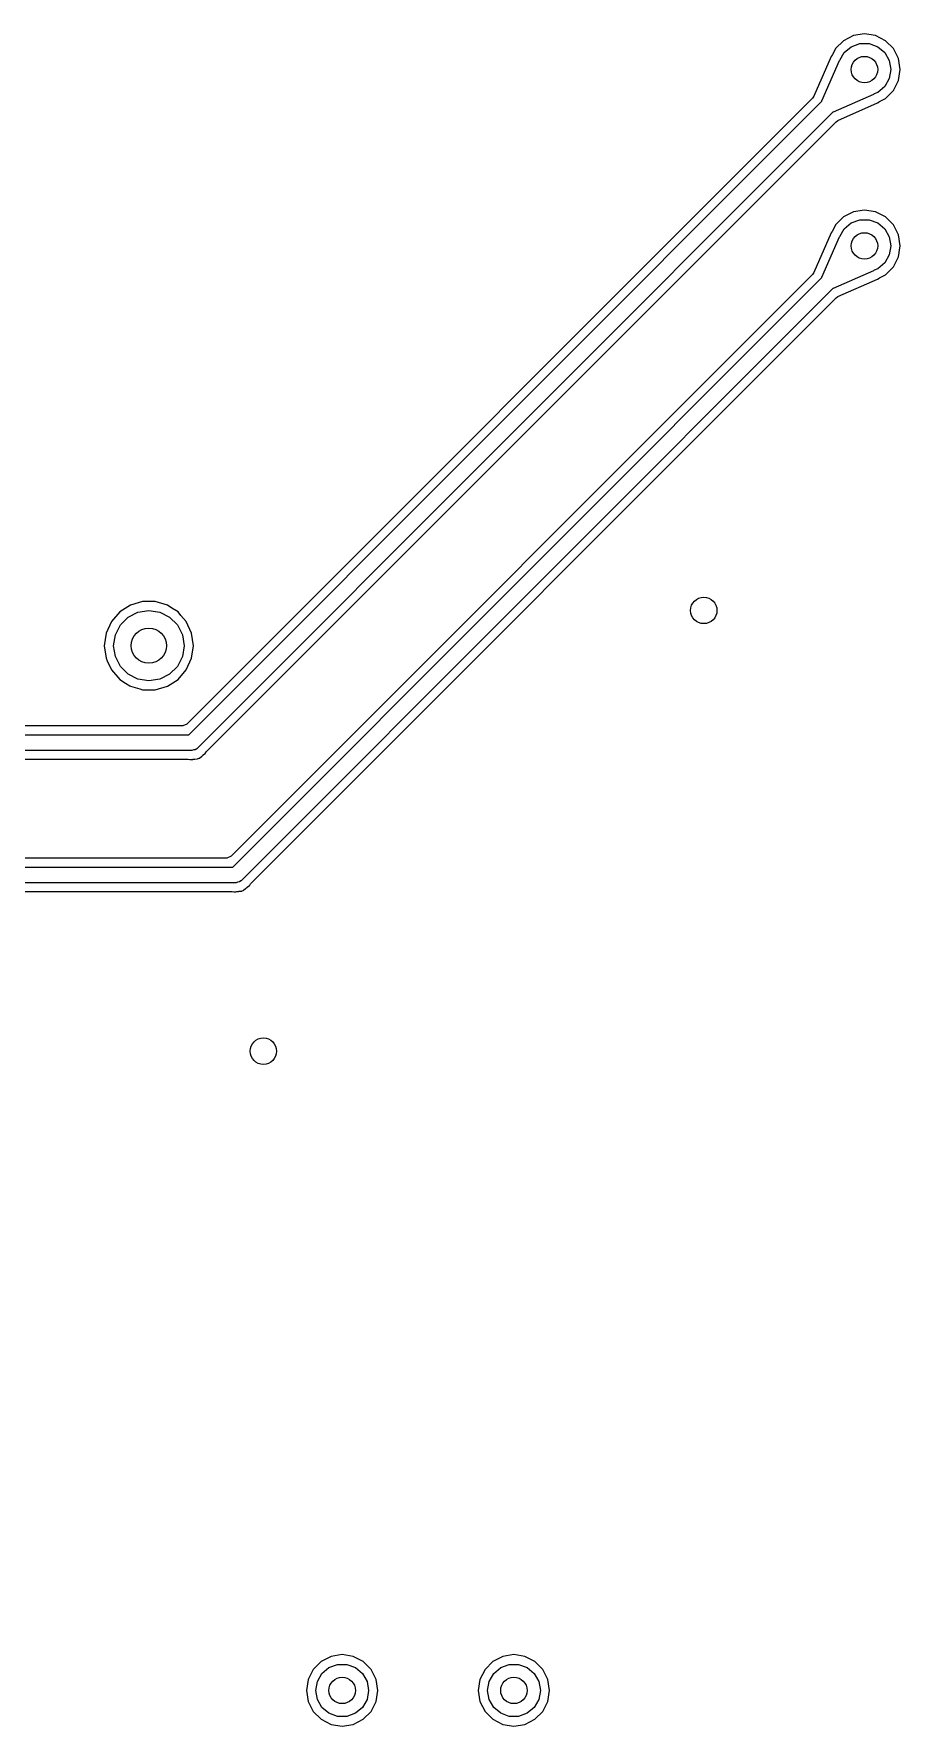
# Model space of a CAD drawing. Extents: x 107 to 211, y -135 to -72.
# Drawn here: x 124.39 to 134.23, y -109.16 to -89.96 of the extents above; entities that cross this region are included whole.
import ezdxf

# ---------------------------------------------------------------- set-up
doc = ezdxf.new("R2010")
doc.units = 0
doc.layers.add('BLACK', color=7, linetype='CONTINUOUS')

msp = doc.modelspace()

# ---------------------------------------------------------------- linework, layer by layer
at = {"layer": 'BLACK', "linetype": 'CONTINUOUS'}
for p, q in [((133.699698, -89.979353), (133.586656, -90.036951)), ((133.825, -89.959508), (133.699698, -89.979353)), ((133.950301, -89.979353), (133.825, -89.959508)), ((133.950302, -89.979353), (133.950301, -89.979353)), ((133.950304, -89.979354), (133.950302, -89.979353)), ((134.063342, -90.03695), (133.950304, -89.979354)), ((133.446703, -90.218062), (133.249322, -90.665737)), ((133.458635, -90.20105), (133.446703, -90.218062)), ((133.461312, -90.196597), (133.458635, -90.20105)), ((133.49695, -90.126657), (133.461312, -90.196597)), ((133.586656, -90.036951), (133.49695, -90.126657)), ((133.54519, -90.258758), (133.595187, -90.172164)), ((133.595187, -90.172164), (133.675, -90.105192)), ((133.675, -90.105192), (133.772906, -90.069558)), ((133.772906, -90.069558), (133.877094, -90.069558)), ((133.877094, -90.069558), (133.975, -90.105192)), ((133.975, -90.105192), (134.054813, -90.172164)), ((134.054813, -90.172164), (134.106908, -90.262394)), ((134.15305, -90.126658), (134.063342, -90.03695)), ((134.210646, -90.239696), (134.15305, -90.126658)), ((133.341106, -90.719073), (133.543236, -90.260627)), ((133.543236, -90.260627), (133.54519, -90.258758)), ((134.106908, -90.262394), (134.125, -90.365)), ((134.125, -90.365), (134.106908, -90.467606)), ((134.230492, -90.365), (134.210646, -90.239696)), ((134.210646, -90.490304), (134.230492, -90.365)), ((134.054813, -90.557836), (133.975, -90.624808)), ((134.106908, -90.467606), (134.054813, -90.557836)), ((134.063342, -90.69305), (134.15305, -90.603342)), ((134.15305, -90.603342), (134.210646, -90.490304)), ((133.233937, -90.688209), (126.133222, -97.788926)), ((126.153176, -97.9111), (133.34022, -90.724055)), ((133.249322, -90.665737), (133.233937, -90.688209)), ((133.340112, -90.723793), (133.341106, -90.719073)), ((133.34022, -90.724055), (133.340112, -90.723793)), ((133.92937, -90.646764), (133.470926, -90.848893)), ((133.524256, -90.940679), (133.971932, -90.743298)), ((133.935446, -90.640569), (133.92937, -90.646764)), ((133.93545, -90.639202), (133.935446, -90.640569)), ((133.975, -90.624808), (133.93545, -90.639202)), ((133.971932, -90.743298), (133.990041, -90.730769)), ((133.990041, -90.730769), (133.994286, -90.728235)), ((133.994286, -90.728235), (134.063342, -90.69305)), ((133.466735, -90.848987), (126.252862, -98.062862)), ((126.355568, -98.102282), (133.501792, -90.956058)), ((133.470926, -90.848893), (133.466735, -90.848987)), ((133.501792, -90.956058), (133.524256, -90.940679)), ((133.49695, -92.126657), (133.461312, -92.196597)), ((133.586656, -92.036951), (133.49695, -92.126657)), ((133.699698, -91.979353), (133.586656, -92.036951)), ((133.595187, -92.172164), (133.675, -92.105192)), ((133.675, -92.105192), (133.772906, -92.069558)), ((133.825, -91.959508), (133.699698, -91.979353)), ((133.772906, -92.069558), (133.877094, -92.069558)), ((133.950301, -91.979353), (133.825, -91.959508)), ((133.877094, -92.069558), (133.975, -92.105192)), ((133.950302, -91.979353), (133.950301, -91.979353)), ((133.950304, -91.979354), (133.950302, -91.979353)), ((134.063342, -92.03695), (133.950304, -91.979354)), ((133.975, -92.105192), (134.054813, -92.172164)), ((134.15305, -92.126658), (134.063342, -92.03695)), ((134.210646, -92.239696), (134.15305, -92.126658)), ((133.446703, -92.218062), (133.249322, -92.665737)), ((133.341106, -92.719073), (133.543236, -92.260627)), ((133.458635, -92.20105), (133.446703, -92.218062)), ((133.461312, -92.196597), (133.458635, -92.20105)), ((133.543236, -92.260627), (133.54519, -92.258758)), ((133.54519, -92.258758), (133.595187, -92.172164)), ((134.054813, -92.172164), (134.106908, -92.262394)), ((134.106908, -92.262394), (134.125, -92.365)), ((134.230492, -92.365), (134.210646, -92.239696)), ((134.106908, -92.467606), (134.054813, -92.557836)), ((134.125, -92.365), (134.106908, -92.467606)), ((134.15305, -92.603342), (134.210646, -92.490304)), ((134.210646, -92.490304), (134.230492, -92.365)), ((133.233937, -92.688209), (126.633222, -99.288926)), ((126.653176, -99.4111), (133.34022, -92.724055)), ((133.249322, -92.665737), (133.233937, -92.688209)), ((133.340112, -92.723793), (133.341106, -92.719073)), ((133.34022, -92.724055), (133.340112, -92.723793)), ((133.92937, -92.646764), (133.470926, -92.848893)), ((133.935446, -92.640569), (133.92937, -92.646764)), ((133.93545, -92.639202), (133.935446, -92.640569)), ((133.975, -92.624808), (133.93545, -92.639202)), ((134.054813, -92.557836), (133.975, -92.624808)), ((133.994286, -92.728235), (134.063342, -92.69305)), ((134.063342, -92.69305), (134.15305, -92.603342)), ((133.466736, -92.848987), (126.752862, -99.562862)), ((133.470926, -92.848893), (133.466736, -92.848987)), ((133.524256, -92.940679), (133.971932, -92.743298)), ((133.971932, -92.743298), (133.990041, -92.730769)), ((133.990041, -92.730769), (133.994286, -92.728235)), ((126.855568, -99.602282), (133.501792, -92.956058)), ((133.501792, -92.956058), (133.524256, -92.940679)), ((125.368868, -96.51786), (125.274623, -96.626626)), ((125.368875, -96.517855), (125.368868, -96.51786)), ((125.489945, -96.440047), (125.368875, -96.517855)), ((125.464886, -96.576393), (125.576393, -96.519577)), ((125.489949, -96.440046), (125.489945, -96.440047)), ((125.628036, -96.3995), (125.489949, -96.440046)), ((125.576393, -96.519577), (125.7, -96.5)), ((125.628039, -96.3995), (125.628036, -96.3995)), ((125.771961, -96.3995), (125.628039, -96.3995)), ((125.7, -96.5), (125.823607, -96.519577)), ((125.771964, -96.3995), (125.771961, -96.3995)), ((125.91005, -96.440046), (125.771964, -96.3995)), ((125.823607, -96.519577), (125.935114, -96.576393)), ((125.910054, -96.440047), (125.91005, -96.440046)), ((125.962854, -96.47398), (125.910054, -96.440047)), ((126.031128, -96.517857), (125.962854, -96.47398)), ((126.031129, -96.517859), (126.031128, -96.517857)), ((126.031131, -96.51786), (126.031129, -96.517859)), ((126.064466, -96.556331), (126.031131, -96.51786)), ((126.125377, -96.626627), (126.064466, -96.556331)), ((125.274623, -96.626626), (125.214834, -96.757545)), ((125.319577, -96.776393), (125.376393, -96.664886)), ((125.376393, -96.664886), (125.464886, -96.576393)), ((125.935114, -96.576393), (126.023607, -96.664886)), ((126.023607, -96.664886), (126.080423, -96.776393)), ((126.185165, -96.757543), (126.125377, -96.626627)), ((125.214834, -96.757545), (125.194353, -96.9)), ((125.194353, -96.9), (125.214834, -97.042454)), ((125.3, -96.9), (125.319577, -96.776393)), ((125.319577, -97.023607), (125.3, -96.9)), ((126.080423, -96.776393), (126.1, -96.9)), ((126.1, -96.9), (126.080423, -97.023607)), ((126.205647, -96.9), (126.185165, -96.757543)), ((126.185165, -97.042457), (126.205647, -96.9)), ((125.214834, -97.042454), (125.214834, -97.042455)), ((125.214834, -97.042455), (125.214835, -97.042457)), ((125.214835, -97.042457), (125.228172, -97.07166)), ((125.228172, -97.07166), (125.274623, -97.173373)), ((125.376393, -97.135114), (125.319577, -97.023607)), ((125.464886, -97.223607), (125.376393, -97.135114)), ((126.023607, -97.135114), (125.935114, -97.223607)), ((126.080423, -97.023607), (126.023607, -97.135114)), ((126.125377, -97.173373), (126.185165, -97.042457)), ((125.274623, -97.173373), (125.368868, -97.282139)), ((125.368868, -97.282139), (125.368869, -97.28214)), ((125.368869, -97.28214), (125.368872, -97.282143)), ((125.368872, -97.282143), (125.435713, -97.325099)), ((125.435713, -97.325099), (125.484816, -97.356656)), ((125.576393, -97.280423), (125.464886, -97.223607)), ((125.7, -97.3), (125.576393, -97.280423)), ((125.823607, -97.280423), (125.7, -97.3)), ((125.935114, -97.223607), (125.823607, -97.280423)), ((125.910053, -97.359953), (126.031128, -97.282143)), ((126.031128, -97.282143), (126.125377, -97.173373)), ((125.484816, -97.356656), (125.489947, -97.359953)), ((125.489947, -97.359953), (125.596403, -97.391211)), ((125.596403, -97.391211), (125.628035, -97.400499)), ((125.628035, -97.400499), (125.628037, -97.4005)), ((125.628037, -97.4005), (125.628039, -97.4005)), ((125.628039, -97.4005), (125.771963, -97.4005)), ((125.771963, -97.4005), (125.771964, -97.400499)), ((125.771964, -97.400499), (125.910053, -97.359953)), ((126.080896, -97.8106), (120.899104, -97.8106)), ((126.087346, -97.810318), (126.080896, -97.8106)), ((126.133222, -97.788926), (126.087346, -97.810318)), ((126.19, -98.0889), (120.79, -98.0889)), ((120.826824, -97.9111), (126.153176, -97.9111)), ((126.208235, -98.082262), (126.19, -98.0889)), ((126.227571, -98.080571), (126.208235, -98.082262)), ((126.24347, -98.069438), (126.227571, -98.080571)), ((126.247144, -98.068101), (126.24347, -98.069438)), ((126.248341, -98.066027), (126.247144, -98.068101)), ((126.252862, -98.062862), (126.248341, -98.066027)), ((120.834752, -98.1894), (126.145248, -98.1894)), ((126.145248, -98.1894), (126.163716, -98.192537)), ((126.163716, -98.192537), (126.168244, -98.193047)), ((126.168244, -98.193047), (126.168249, -98.193049)), ((126.168249, -98.193049), (126.18834, -98.190785)), ((126.18834, -98.190785), (126.198572, -98.189633)), ((126.198572, -98.189633), (126.202717, -98.1894)), ((126.202717, -98.1894), (126.211341, -98.1894)), ((126.211341, -98.1894), (126.219749, -98.18748)), ((126.219749, -98.18748), (126.223839, -98.186785)), ((126.223839, -98.186785), (126.254164, -98.183369)), ((126.254164, -98.183369), (126.254166, -98.183368)), ((126.254166, -98.183368), (126.25847, -98.181862)), ((126.25847, -98.181862), (126.27017, -98.177015)), ((126.27017, -98.177015), (126.274288, -98.175032)), ((126.274288, -98.175032), (126.274291, -98.175032)), ((126.274291, -98.175032), (126.298156, -98.155998)), ((126.298156, -98.155998), (126.301527, -98.153607)), ((126.301527, -98.153607), (126.308836, -98.149016)), ((126.308836, -98.149016), (126.314948, -98.142902)), ((126.314948, -98.142902), (126.318014, -98.140162)), ((126.318014, -98.140162), (126.341887, -98.121126)), ((126.341887, -98.121126), (126.341888, -98.121122)), ((126.341888, -98.121122), (126.344732, -98.117557)), ((126.344732, -98.117557), (126.355568, -98.102282)), ((119.786824, -99.4111), (126.653176, -99.4111)), ((126.580896, -99.3106), (119.859105, -99.3106)), ((126.587346, -99.310318), (126.580896, -99.3106)), ((126.633222, -99.288926), (126.587346, -99.310318)), ((126.69, -99.5889), (119.75, -99.5889)), ((126.708235, -99.582262), (126.69, -99.5889)), ((126.727571, -99.580571), (126.708235, -99.582262)), ((126.74347, -99.569438), (126.727571, -99.580571)), ((126.747144, -99.568101), (126.74347, -99.569438)), ((126.748341, -99.566027), (126.747144, -99.568101)), ((126.752862, -99.562862), (126.748341, -99.566027)), ((126.818014, -99.640162), (126.841887, -99.621126)), ((126.841887, -99.621126), (126.841888, -99.621122)), ((126.841888, -99.621122), (126.844732, -99.617557)), ((126.844732, -99.617557), (126.855568, -99.602282)), ((119.794752, -99.6894), (126.645248, -99.6894)), ((126.645248, -99.6894), (126.663716, -99.692537)), ((126.663716, -99.692537), (126.668244, -99.693047)), ((126.668244, -99.693047), (126.668249, -99.693049)), ((126.668249, -99.693049), (126.68834, -99.690785)), ((126.68834, -99.690785), (126.698572, -99.689633)), ((126.698572, -99.689633), (126.702717, -99.6894)), ((126.702717, -99.6894), (126.711341, -99.6894)), ((126.711341, -99.6894), (126.719749, -99.68748)), ((126.719749, -99.68748), (126.723839, -99.686785)), ((126.723839, -99.686785), (126.754164, -99.683369)), ((126.754164, -99.683369), (126.754166, -99.683368)), ((126.754166, -99.683368), (126.75847, -99.681862)), ((126.75847, -99.681862), (126.77017, -99.677015)), ((126.77017, -99.677015), (126.774288, -99.675032)), ((126.774288, -99.675032), (126.774291, -99.675032)), ((126.774291, -99.675032), (126.798156, -99.655998)), ((126.798156, -99.655998), (126.801527, -99.653607)), ((126.801527, -99.653607), (126.808836, -99.649016)), ((126.808836, -99.649016), (126.814948, -99.642902)), ((126.814948, -99.642902), (126.818014, -99.640162)), ((127.656656, -108.423502), (127.566951, -108.513207)), ((127.769698, -108.365904), (127.656656, -108.423502)), ((127.745, -108.491743), (127.842906, -108.456109)), ((127.895, -108.346059), (127.769698, -108.365904)), ((127.842906, -108.456109), (127.947094, -108.456109)), ((128.020301, -108.365904), (127.895, -108.346059)), ((127.947094, -108.456109), (128.045, -108.491743)), ((128.020302, -108.365904), (128.020301, -108.365904)), ((128.020304, -108.365905), (128.020302, -108.365904)), ((128.133342, -108.423501), (128.020304, -108.365905)), ((128.22305, -108.513209), (128.133342, -108.423501)), ((129.606656, -108.423502), (129.516951, -108.513207)), ((129.719698, -108.365904), (129.606656, -108.423502)), ((129.695, -108.491743), (129.792906, -108.456109)), ((129.845, -108.346059), (129.719698, -108.365904)), ((129.792906, -108.456109), (129.897094, -108.456109)), ((129.970301, -108.365904), (129.845, -108.346059)), ((129.897094, -108.456109), (129.995, -108.491743)), ((129.970302, -108.365904), (129.970301, -108.365904)), ((129.970304, -108.365905), (129.970302, -108.365904)), ((130.083342, -108.423501), (129.970304, -108.365905)), ((130.17305, -108.513209), (130.083342, -108.423501)), ((127.509353, -108.626249), (127.489508, -108.751551)), ((127.566951, -108.513207), (127.509353, -108.626249)), ((127.595, -108.751551), (127.613092, -108.648945)), ((127.613092, -108.648945), (127.665187, -108.558715)), ((127.665187, -108.558715), (127.745, -108.491743)), ((128.045, -108.491743), (128.124813, -108.558715)), ((128.124813, -108.558715), (128.176908, -108.648945)), ((128.176908, -108.648945), (128.195, -108.751551)), ((128.280646, -108.626247), (128.22305, -108.513209)), ((128.300492, -108.751551), (128.280646, -108.626247)), ((129.459353, -108.626249), (129.439508, -108.751551)), ((129.516951, -108.513207), (129.459353, -108.626249)), ((129.545, -108.751551), (129.563092, -108.648945)), ((129.563092, -108.648945), (129.615187, -108.558715)), ((129.615187, -108.558715), (129.695, -108.491743)), ((129.995, -108.491743), (130.074813, -108.558715)), ((130.074813, -108.558715), (130.126908, -108.648945)), ((130.126908, -108.648945), (130.145, -108.751551)), ((130.230646, -108.626247), (130.17305, -108.513209)), ((130.250492, -108.751551), (130.230646, -108.626247)), ((127.489508, -108.751551), (127.509353, -108.876852)), ((127.613092, -108.854157), (127.595, -108.751551)), ((128.195, -108.751551), (128.176908, -108.854157)), ((128.280646, -108.876855), (128.300492, -108.751551)), ((129.439508, -108.751551), (129.459353, -108.876852)), ((129.563092, -108.854157), (129.545, -108.751551)), ((130.145, -108.751551), (130.126908, -108.854157)), ((130.230646, -108.876855), (130.250492, -108.751551)), ((127.509353, -108.876852), (127.509353, -108.876853)), ((127.509353, -108.876853), (127.509354, -108.876855)), ((127.509354, -108.876855), (127.56695, -108.989893)), ((127.56695, -108.989893), (127.656658, -109.079601)), ((127.665187, -108.944387), (127.613092, -108.854157)), ((127.745, -109.011359), (127.665187, -108.944387)), ((127.842906, -109.046993), (127.745, -109.011359)), ((128.045, -109.011359), (127.947094, -109.046993)), ((128.124813, -108.944387), (128.045, -109.011359)), ((128.176908, -108.854157), (128.124813, -108.944387)), ((128.133342, -109.079601), (128.22305, -108.989893)), ((128.22305, -108.989893), (128.280646, -108.876855)), ((129.459353, -108.876852), (129.459353, -108.876853)), ((129.459353, -108.876853), (129.459354, -108.876855)), ((129.459354, -108.876855), (129.51695, -108.989893)), ((129.51695, -108.989893), (129.606658, -109.079601)), ((129.615187, -108.944387), (129.563092, -108.854157)), ((129.695, -109.011359), (129.615187, -108.944387)), ((129.792906, -109.046993), (129.695, -109.011359)), ((129.995, -109.011359), (129.897094, -109.046993)), ((130.074813, -108.944387), (129.995, -109.011359)), ((130.126908, -108.854157), (130.074813, -108.944387)), ((130.083342, -109.079601), (130.17305, -108.989893)), ((130.17305, -108.989893), (130.230646, -108.876855)), ((127.656658, -109.079601), (127.769696, -109.137197)), ((127.769696, -109.137197), (127.895, -109.157043)), ((127.947094, -109.046993), (127.842906, -109.046993)), ((127.895, -109.157043), (128.020304, -109.137197)), ((128.020304, -109.137197), (128.133342, -109.079601)), ((129.606658, -109.079601), (129.719696, -109.137197)), ((129.719696, -109.137197), (129.845, -109.157043)), ((129.897094, -109.046993), (129.792906, -109.046993)), ((129.845, -109.157043), (129.970304, -109.137197)), ((129.970304, -109.137197), (130.083342, -109.079601))]:
    msp.add_line(p, q, dxfattribs=at)
at = {"layer": 'BLACK'}
for centre, radius in [((133.825, -90.365), 0.15), ((133.825, -92.365), 0.15), ((132, -96.5), 0.15), ((125.7, -96.9), 0.2), ((127, -101.5), 0.15), ((127.895, -108.751551), 0.15), ((129.845, -108.751551), 0.15)]:
    msp.add_circle(centre, radius, dxfattribs=at)

doc.saveas('drawing.dxf')
